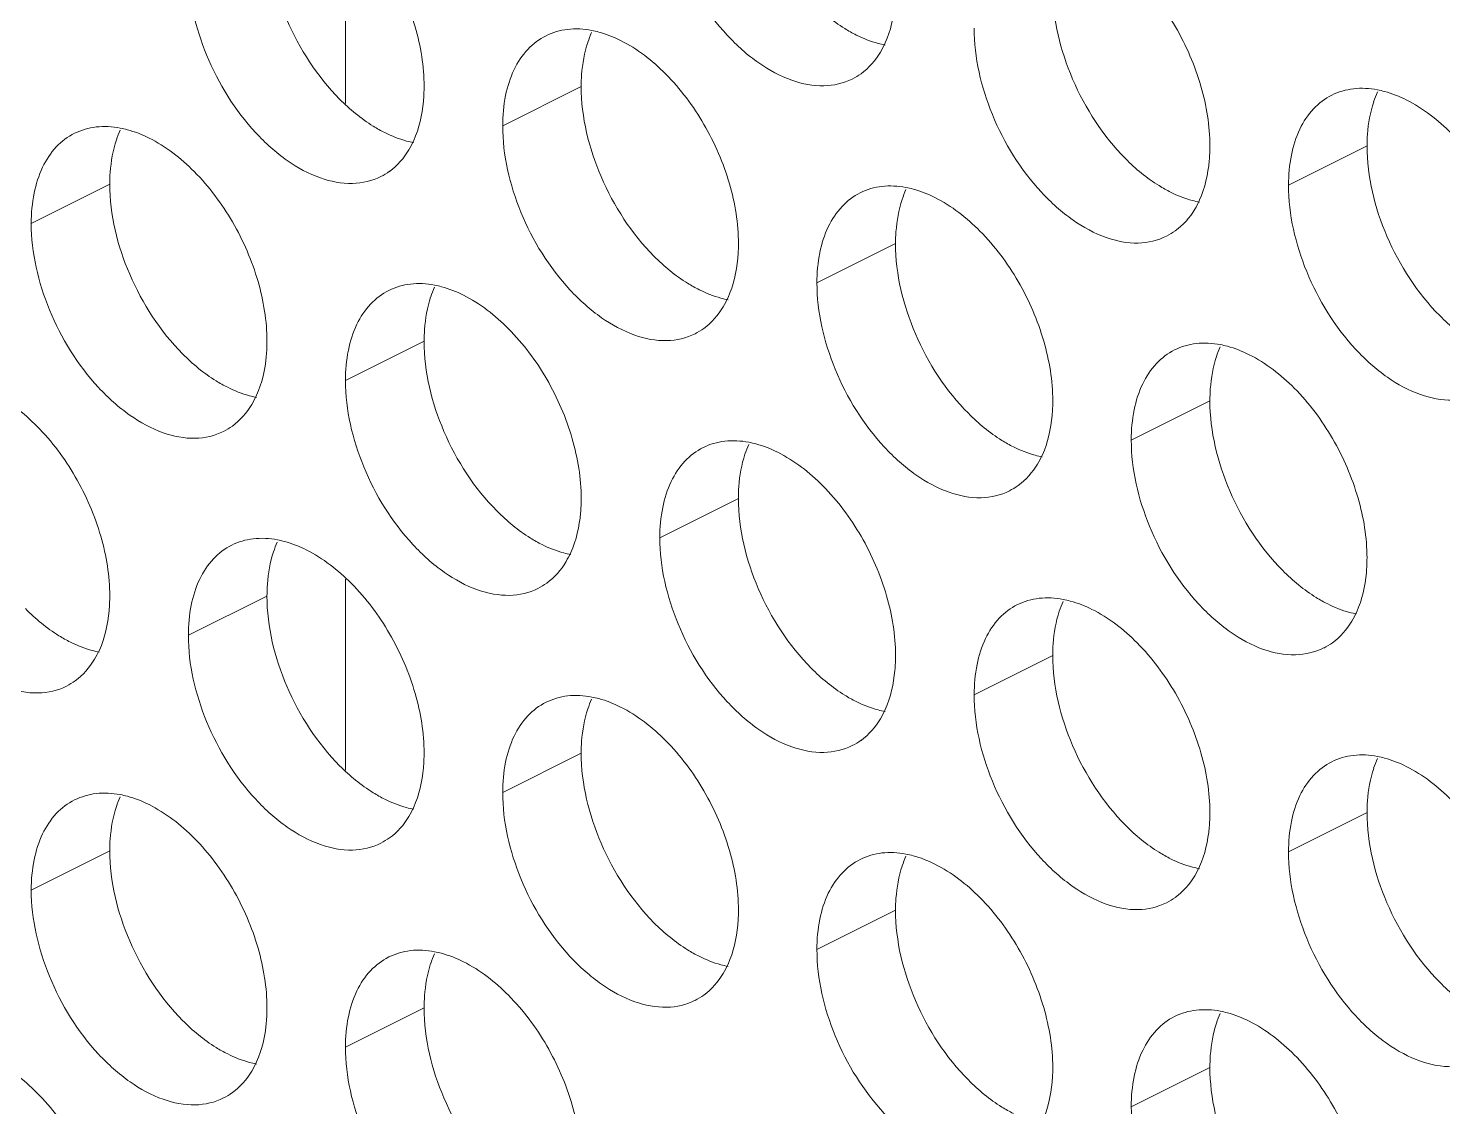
# Model space of a CAD drawing. Header units: millimetres. Extents: x 0 to 2524, y 0 to 1785.
# Drawn here: x 1816.45 to 1826.63, y 818.53 to 826.3 of the extents above; entities that cross this region are included whole.
import ezdxf

# ---------------------------------------------------------------- set-up
doc = ezdxf.new("R2010")
doc.units = ezdxf.units.MM
doc.header["$LTSCALE"] = 0.1
doc.layers.add('标注', color=251, linetype='Continuous', lineweight=9)

msp = doc.modelspace()

# ---------------------------------------------------------------- linework, layer by layer
at = {"layer": '标注'}
for p, q in [((1818.73, 825.755), (1818.73, 827.13)), ((1820.427, 825.877), (1819.862, 825.594)), ((1826.084, 825.449), (1825.519, 825.166)), ((1817.033, 825.174), (1816.468, 824.891)), ((1822.69, 824.746), (1822.124, 824.463)), ((1819.296, 824.043), (1818.73, 823.76)), ((1824.953, 823.614), (1824.387, 823.331)), ((1821.559, 822.911), (1820.993, 822.628)), ((1818.73, 820.955), (1818.73, 822.33)), ((1818.165, 822.208), (1817.599, 821.926)), ((1823.822, 821.78), (1823.256, 821.497)), ((1820.427, 821.077), (1819.862, 820.794)), ((1826.084, 820.649), (1825.519, 820.366)), ((1817.033, 820.374), (1816.468, 820.091)), ((1822.69, 819.946), (1822.124, 819.663)), ((1819.296, 819.243), (1818.73, 818.96)), ((1824.953, 818.814), (1824.387, 818.531))]:
    msp.add_line(p, q, dxfattribs=at)
for centre, radius, start, end in [((1821.172, 825.966), 0.734, 155.8796, 161.7803), ((1822.176, 826.336), 0.453, 296.5256, 305.9034), ((1826.829, 825.538), 0.734, 155.8796, 161.7803), ((1817.778, 825.263), 0.734, 155.8796, 161.7803), ((1818.782, 825.634), 0.453, 296.5256, 305.9034), ((1823.435, 824.835), 0.734, 155.8796, 161.7803), ((1824.439, 825.205), 0.453, 296.5256, 305.9034), ((1820.041, 824.132), 0.734, 155.8796, 161.7803), ((1821.044, 824.502), 0.453, 296.5256, 305.9034), ((1825.697, 823.703), 0.734, 155.8796, 161.7803), ((1817.65, 823.799), 0.453, 296.5256, 305.9034), ((1822.303, 823), 0.734, 155.8796, 161.7803), ((1823.307, 823.371), 0.453, 296.5256, 305.9034), ((1818.909, 822.297), 0.734, 155.8796, 161.7803), ((1819.913, 822.668), 0.453, 296.5256, 305.9034), ((1824.566, 821.869), 0.734, 155.8796, 161.7803), ((1825.57, 822.239), 0.453, 296.5256, 305.9034), ((1816.519, 821.965), 0.453, 296.5256, 305.9034), ((1821.172, 821.166), 0.734, 155.8796, 161.7803), ((1822.176, 821.536), 0.453, 296.5256, 305.9034), ((1826.829, 820.738), 0.734, 155.8796, 161.7803), ((1817.778, 820.463), 0.734, 155.8796, 161.7803), ((1818.782, 820.834), 0.453, 296.5256, 305.9034), ((1823.435, 820.035), 0.734, 155.8796, 161.7803), ((1824.439, 820.405), 0.453, 296.5256, 305.9034), ((1820.041, 819.332), 0.734, 155.8796, 161.7803), ((1821.044, 819.702), 0.453, 296.5256, 305.9034), ((1825.697, 818.903), 0.734, 155.8796, 161.7803), ((1817.65, 818.999), 0.453, 296.5256, 305.9034)]:
    msp.add_arc(centre, radius, start, end, dxfattribs=at)
for points, knots in [([(1822.378, 825.931), (1822.316, 825.9), (1822.166, 825.866), (1821.928, 825.914), (1821.69, 826.044), (1821.382, 826.322), (1821.096, 826.784), (1820.993, 827.217), (1820.993, 827.428)], [0, 0, 0, 0, 0.090718, 0.191742, 0.308104, 0.439279, 0.725532, 1, 1, 1, 1]), ([(1818.448, 827.34), (1818.568, 827.28), (1818.799, 827.1), (1819.065, 826.742), (1819.246, 826.323), (1819.296, 826.022), (1819.296, 825.877)], [0, 0, 0, 0, 0.229676, 0.488215, 0.753207, 1, 1, 1, 1]), ([(1818.688, 825.786), (1818.527, 825.949), (1818.276, 826.336), (1818.165, 826.787), (1818.165, 827.008)], [0, 0, 0, 0, 0.508684, 1, 1, 1, 1]), ([(1824.104, 826.912), (1824.225, 826.852), (1824.456, 826.671), (1824.722, 826.313), (1824.903, 825.895), (1824.953, 825.594), (1824.953, 825.449)], [0, 0, 0, 0, 0.229676, 0.488215, 0.753207, 1, 1, 1, 1]), ([(1818.984, 825.228), (1818.922, 825.197), (1818.772, 825.163), (1818.534, 825.211), (1818.295, 825.341), (1817.988, 825.619), (1817.702, 826.081), (1817.599, 826.514), (1817.599, 826.726)], [0, 0, 0, 0, 0.090718, 0.191742, 0.308104, 0.439279, 0.725532, 1, 1, 1, 1]), ([(1822.69, 826.58), (1822.69, 826.544), (1822.684, 826.412), (1822.655, 826.279), (1822.616, 826.191)], [0, 0, 0, 0, 0.268874, 1, 1, 1, 1]), ([(1824.345, 825.358), (1824.184, 825.521), (1823.933, 825.908), (1823.822, 826.358), (1823.822, 826.58)], [0, 0, 0, 0, 0.508684, 1, 1, 1, 1]), ([(1822.407, 826.248), (1822.379, 826.262), (1822.261, 826.329), (1822.155, 826.416), (1822.083, 826.489)], [0, 0, 0, 0, 0.235002, 1, 1, 1, 1]), ([(1824.641, 824.8), (1824.578, 824.768), (1824.428, 824.734), (1824.191, 824.782), (1823.952, 824.913), (1823.644, 825.19), (1823.358, 825.653), (1823.256, 826.085), (1823.256, 826.297)], [0, 0, 0, 0, 0.090718, 0.191742, 0.308104, 0.439279, 0.725532, 1, 1, 1, 1]), ([(1819.862, 825.594), (1819.862, 825.667), (1819.874, 825.806), (1819.933, 825.996), (1820.032, 826.148), (1820.125, 826.219), (1820.174, 826.243)], [0, 0, 0, 0, 0.289235, 0.54966, 0.782932, 1, 1, 1, 1]), ([(1820.174, 826.243), (1820.222, 826.267), (1820.332, 826.299), (1820.446, 826.292), (1820.503, 826.281)], [0, 0, 0, 0, 0.482538, 1, 1, 1, 1]), ([(1820.427, 825.877), (1820.427, 825.905), (1820.431, 826.013), (1820.45, 826.12), (1820.475, 826.195)], [0, 0, 0, 0, 0.264225, 1, 1, 1, 1]), ([(1820.503, 826.281), (1820.52, 826.278), (1820.591, 826.261), (1820.66, 826.234), (1820.71, 826.209)], [0, 0, 0, 0, 0.238696, 1, 1, 1, 1]), ([(1820.71, 826.209), (1820.831, 826.149), (1821.061, 825.968), (1821.328, 825.61), (1821.509, 825.192), (1821.559, 824.891), (1821.559, 824.746)], [0, 0, 0, 0, 0.229676, 0.488215, 0.753207, 1, 1, 1, 1]), ([(1822.615, 826.176), (1822.598, 826.179), (1822.526, 826.196), (1822.457, 826.223), (1822.407, 826.248)], [0, 0, 0, 0, 0.238696, 1, 1, 1, 1]), ([(1822.616, 826.191), (1822.605, 826.168), (1822.562, 826.084), (1822.498, 826.01), (1822.442, 825.969)], [0, 0, 0, 0, 0.265525, 1, 1, 1, 1]), ([(1819.296, 825.877), (1819.296, 825.841), (1819.29, 825.709), (1819.261, 825.576), (1819.221, 825.488)], [0, 0, 0, 0, 0.268874, 1, 1, 1, 1]), ([(1820.951, 824.655), (1820.79, 824.818), (1820.539, 825.205), (1820.427, 825.655), (1820.427, 825.877)], [0, 0, 0, 0, 0.508684, 1, 1, 1, 1]), ([(1825.519, 825.166), (1825.519, 825.239), (1825.531, 825.378), (1825.59, 825.568), (1825.689, 825.72), (1825.782, 825.79), (1825.83, 825.815)], [0, 0, 0, 0, 0.289235, 0.54966, 0.782932, 1, 1, 1, 1]), ([(1825.83, 825.815), (1825.879, 825.839), (1825.989, 825.871), (1826.103, 825.864), (1826.159, 825.853)], [0, 0, 0, 0, 0.482538, 1, 1, 1, 1]), ([(1826.159, 825.853), (1826.177, 825.85), (1826.248, 825.833), (1826.317, 825.806), (1826.367, 825.781)], [0, 0, 0, 0, 0.238696, 1, 1, 1, 1]), ([(1819.013, 825.545), (1818.985, 825.559), (1818.867, 825.626), (1818.761, 825.713), (1818.688, 825.786)], [0, 0, 0, 0, 0.235002, 1, 1, 1, 1]), ([(1826.084, 825.449), (1826.084, 825.477), (1826.088, 825.584), (1826.107, 825.692), (1826.132, 825.767)], [0, 0, 0, 0, 0.264225, 1, 1, 1, 1]), ([(1826.367, 825.781), (1826.488, 825.72), (1826.718, 825.54), (1826.984, 825.182), (1827.166, 824.763), (1827.216, 824.462), (1827.216, 824.317)], [0, 0, 0, 0, 0.229676, 0.488215, 0.753207, 1, 1, 1, 1]), ([(1816.78, 825.54), (1816.828, 825.564), (1816.938, 825.596), (1817.052, 825.589), (1817.108, 825.578)], [0, 0, 0, 0, 0.482538, 1, 1, 1, 1]), ([(1821.247, 824.097), (1821.184, 824.065), (1821.034, 824.031), (1820.797, 824.079), (1820.558, 824.21), (1820.25, 824.487), (1819.964, 824.95), (1819.862, 825.383), (1819.862, 825.594)], [0, 0, 0, 0, 0.090718, 0.191742, 0.308104, 0.439279, 0.725532, 1, 1, 1, 1]), ([(1816.468, 824.891), (1816.468, 824.964), (1816.48, 825.103), (1816.539, 825.293), (1816.638, 825.445), (1816.731, 825.516), (1816.78, 825.54)], [0, 0, 0, 0, 0.289235, 0.54966, 0.782932, 1, 1, 1, 1]), ([(1817.033, 825.174), (1817.033, 825.202), (1817.037, 825.31), (1817.056, 825.417), (1817.081, 825.492)], [0, 0, 0, 0, 0.264225, 1, 1, 1, 1]), ([(1817.108, 825.578), (1817.126, 825.575), (1817.197, 825.558), (1817.266, 825.531), (1817.316, 825.506)], [0, 0, 0, 0, 0.238696, 1, 1, 1, 1]), ([(1817.316, 825.506), (1817.437, 825.446), (1817.667, 825.266), (1817.934, 824.907), (1818.115, 824.489), (1818.165, 824.188), (1818.165, 824.043)], [0, 0, 0, 0, 0.229676, 0.488215, 0.753207, 1, 1, 1, 1]), ([(1819.221, 825.473), (1819.204, 825.476), (1819.132, 825.493), (1819.063, 825.52), (1819.013, 825.545)], [0, 0, 0, 0, 0.238696, 1, 1, 1, 1]), ([(1819.221, 825.488), (1819.211, 825.465), (1819.168, 825.381), (1819.104, 825.307), (1819.048, 825.266)], [0, 0, 0, 0, 0.265525, 1, 1, 1, 1]), ([(1824.953, 825.449), (1824.953, 825.413), (1824.947, 825.281), (1824.918, 825.148), (1824.878, 825.06)], [0, 0, 0, 0, 0.268874, 1, 1, 1, 1]), ([(1826.608, 824.227), (1826.447, 824.389), (1826.196, 824.776), (1826.084, 825.227), (1826.084, 825.449)], [0, 0, 0, 0, 0.508684, 1, 1, 1, 1]), ([(1824.67, 825.116), (1824.642, 825.131), (1824.524, 825.197), (1824.418, 825.284), (1824.345, 825.358)], [0, 0, 0, 0, 0.235002, 1, 1, 1, 1]), ([(1817.557, 823.952), (1817.396, 824.115), (1817.145, 824.502), (1817.033, 824.953), (1817.033, 825.174)], [0, 0, 0, 0, 0.508684, 1, 1, 1, 1]), ([(1822.124, 824.463), (1822.124, 824.536), (1822.136, 824.675), (1822.195, 824.865), (1822.295, 825.017), (1822.387, 825.087), (1822.436, 825.112)], [0, 0, 0, 0, 0.289235, 0.54966, 0.782932, 1, 1, 1, 1]), ([(1822.436, 825.112), (1822.485, 825.136), (1822.595, 825.168), (1822.708, 825.161), (1822.765, 825.15)], [0, 0, 0, 0, 0.482538, 1, 1, 1, 1]), ([(1822.765, 825.15), (1822.783, 825.147), (1822.854, 825.13), (1822.923, 825.103), (1822.973, 825.078)], [0, 0, 0, 0, 0.238696, 1, 1, 1, 1]), ([(1822.973, 825.078), (1823.094, 825.017), (1823.324, 824.837), (1823.59, 824.479), (1823.771, 824.06), (1823.822, 823.759), (1823.822, 823.614)], [0, 0, 0, 0, 0.229676, 0.488215, 0.753207, 1, 1, 1, 1]), ([(1824.878, 825.044), (1824.861, 825.048), (1824.789, 825.064), (1824.72, 825.091), (1824.67, 825.116)], [0, 0, 0, 0, 0.238696, 1, 1, 1, 1]), ([(1826.904, 823.668), (1826.841, 823.637), (1826.691, 823.603), (1826.453, 823.651), (1826.215, 823.781), (1825.907, 824.059), (1825.621, 824.522), (1825.519, 824.954), (1825.519, 825.166)], [0, 0, 0, 0, 0.090718, 0.191742, 0.308104, 0.439279, 0.725532, 1, 1, 1, 1]), ([(1822.69, 824.746), (1822.69, 824.774), (1822.694, 824.881), (1822.713, 824.989), (1822.737, 825.064)], [0, 0, 0, 0, 0.264225, 1, 1, 1, 1]), ([(1824.878, 825.06), (1824.868, 825.037), (1824.825, 824.953), (1824.761, 824.879), (1824.704, 824.838)], [0, 0, 0, 0, 0.265525, 1, 1, 1, 1]), ([(1817.853, 823.394), (1817.79, 823.362), (1817.64, 823.328), (1817.402, 823.376), (1817.164, 823.507), (1816.856, 823.784), (1816.57, 824.247), (1816.468, 824.68), (1816.468, 824.891)], [0, 0, 0, 0, 0.090718, 0.191742, 0.308104, 0.439279, 0.725532, 1, 1, 1, 1]), ([(1821.559, 824.746), (1821.559, 824.71), (1821.553, 824.578), (1821.524, 824.445), (1821.484, 824.357)], [0, 0, 0, 0, 0.268874, 1, 1, 1, 1]), ([(1823.214, 823.524), (1823.052, 823.686), (1822.801, 824.074), (1822.69, 824.524), (1822.69, 824.746)], [0, 0, 0, 0, 0.508684, 1, 1, 1, 1]), ([(1821.276, 824.414), (1821.248, 824.428), (1821.13, 824.494), (1821.024, 824.582), (1820.951, 824.655)], [0, 0, 0, 0, 0.235002, 1, 1, 1, 1]), ([(1818.73, 823.76), (1818.73, 823.833), (1818.742, 823.972), (1818.801, 824.162), (1818.901, 824.314), (1818.993, 824.384), (1819.042, 824.409)], [0, 0, 0, 0, 0.289235, 0.54966, 0.782932, 1, 1, 1, 1]), ([(1819.042, 824.409), (1819.091, 824.433), (1819.201, 824.465), (1819.314, 824.458), (1819.371, 824.447)], [0, 0, 0, 0, 0.482538, 1, 1, 1, 1]), ([(1819.371, 824.447), (1819.388, 824.444), (1819.46, 824.427), (1819.529, 824.4), (1819.579, 824.375)], [0, 0, 0, 0, 0.238696, 1, 1, 1, 1]), ([(1819.579, 824.375), (1819.7, 824.314), (1819.93, 824.134), (1820.196, 823.776), (1820.377, 823.357), (1820.427, 823.056), (1820.427, 822.911)], [0, 0, 0, 0, 0.229676, 0.488215, 0.753207, 1, 1, 1, 1]), ([(1821.484, 824.341), (1821.466, 824.345), (1821.395, 824.361), (1821.326, 824.389), (1821.276, 824.414)], [0, 0, 0, 0, 0.238696, 1, 1, 1, 1]), ([(1823.51, 822.965), (1823.447, 822.934), (1823.297, 822.9), (1823.059, 822.948), (1822.821, 823.078), (1822.513, 823.356), (1822.227, 823.819), (1822.124, 824.251), (1822.124, 824.463)], [0, 0, 0, 0, 0.090718, 0.191742, 0.308104, 0.439279, 0.725532, 1, 1, 1, 1]), ([(1819.296, 824.043), (1819.296, 824.071), (1819.3, 824.179), (1819.319, 824.286), (1819.343, 824.361)], [0, 0, 0, 0, 0.264225, 1, 1, 1, 1]), ([(1821.484, 824.357), (1821.474, 824.334), (1821.431, 824.25), (1821.366, 824.176), (1821.31, 824.135)], [0, 0, 0, 0, 0.265525, 1, 1, 1, 1]), ([(1826.933, 823.985), (1826.904, 823.999), (1826.786, 824.066), (1826.681, 824.153), (1826.608, 824.227)], [0, 0, 0, 0, 0.235002, 1, 1, 1, 1]), ([(1818.165, 824.043), (1818.165, 824.007), (1818.159, 823.875), (1818.13, 823.742), (1818.09, 823.654)], [0, 0, 0, 0, 0.268874, 1, 1, 1, 1]), ([(1819.82, 822.821), (1819.658, 822.983), (1819.407, 823.371), (1819.296, 823.821), (1819.296, 824.043)], [0, 0, 0, 0, 0.508684, 1, 1, 1, 1]), ([(1824.387, 823.331), (1824.387, 823.404), (1824.399, 823.543), (1824.458, 823.733), (1824.558, 823.886), (1824.65, 823.956), (1824.699, 823.98)], [0, 0, 0, 0, 0.289235, 0.54966, 0.782932, 1, 1, 1, 1]), ([(1824.699, 823.98), (1824.747, 824.005), (1824.858, 824.036), (1824.971, 824.029), (1825.028, 824.019)], [0, 0, 0, 0, 0.482538, 1, 1, 1, 1]), ([(1825.028, 824.019), (1825.045, 824.015), (1825.117, 823.999), (1825.186, 823.971), (1825.236, 823.946)], [0, 0, 0, 0, 0.238696, 1, 1, 1, 1]), ([(1817.882, 823.711), (1817.853, 823.725), (1817.735, 823.791), (1817.63, 823.879), (1817.557, 823.952)], [0, 0, 0, 0, 0.235002, 1, 1, 1, 1]), ([(1824.953, 823.614), (1824.953, 823.643), (1824.957, 823.75), (1824.975, 823.858), (1825, 823.933)], [0, 0, 0, 0, 0.264225, 1, 1, 1, 1]), ([(1825.236, 823.946), (1825.356, 823.886), (1825.587, 823.706), (1825.853, 823.348), (1826.034, 822.929), (1826.084, 822.628), (1826.084, 822.483)], [0, 0, 0, 0, 0.229676, 0.488215, 0.753207, 1, 1, 1, 1]), ([(1820.116, 822.262), (1820.053, 822.231), (1819.903, 822.197), (1819.665, 822.245), (1819.427, 822.376), (1819.119, 822.653), (1818.833, 823.116), (1818.73, 823.548), (1818.73, 823.76)], [0, 0, 0, 0, 0.090718, 0.191742, 0.308104, 0.439279, 0.725532, 1, 1, 1, 1]), ([(1816.185, 823.672), (1816.305, 823.612), (1816.536, 823.431), (1816.802, 823.073), (1816.983, 822.654), (1817.033, 822.353), (1817.033, 822.208)], [0, 0, 0, 0, 0.229676, 0.488215, 0.753207, 1, 1, 1, 1]), ([(1818.09, 823.638), (1818.072, 823.642), (1818.001, 823.658), (1817.932, 823.686), (1817.882, 823.711)], [0, 0, 0, 0, 0.238696, 1, 1, 1, 1]), ([(1818.09, 823.654), (1818.08, 823.631), (1818.036, 823.547), (1817.972, 823.473), (1817.916, 823.432)], [0, 0, 0, 0, 0.265525, 1, 1, 1, 1]), ([(1823.822, 823.614), (1823.822, 823.579), (1823.816, 823.446), (1823.787, 823.314), (1823.747, 823.225)], [0, 0, 0, 0, 0.268874, 1, 1, 1, 1]), ([(1825.477, 822.392), (1825.315, 822.555), (1825.064, 822.942), (1824.953, 823.393), (1824.953, 823.614)], [0, 0, 0, 0, 0.508684, 1, 1, 1, 1]), ([(1823.539, 823.282), (1823.51, 823.296), (1823.392, 823.363), (1823.287, 823.45), (1823.214, 823.524)], [0, 0, 0, 0, 0.235002, 1, 1, 1, 1]), ([(1820.993, 822.628), (1820.993, 822.701), (1821.005, 822.84), (1821.064, 823.03), (1821.164, 823.183), (1821.256, 823.253), (1821.305, 823.277)], [0, 0, 0, 0, 0.289235, 0.54966, 0.782932, 1, 1, 1, 1]), ([(1821.305, 823.277), (1821.353, 823.302), (1821.463, 823.333), (1821.577, 823.326), (1821.634, 823.316)], [0, 0, 0, 0, 0.482538, 1, 1, 1, 1]), ([(1821.634, 823.316), (1821.651, 823.312), (1821.723, 823.296), (1821.792, 823.268), (1821.842, 823.243)], [0, 0, 0, 0, 0.238696, 1, 1, 1, 1]), ([(1821.842, 823.243), (1821.962, 823.183), (1822.193, 823.003), (1822.459, 822.645), (1822.64, 822.226), (1822.69, 821.925), (1822.69, 821.78)], [0, 0, 0, 0, 0.229676, 0.488215, 0.753207, 1, 1, 1, 1]), ([(1823.746, 823.21), (1823.729, 823.213), (1823.658, 823.23), (1823.589, 823.257), (1823.539, 823.282)], [0, 0, 0, 0, 0.238696, 1, 1, 1, 1]), ([(1825.772, 821.834), (1825.71, 821.803), (1825.56, 821.769), (1825.322, 821.816), (1825.084, 821.947), (1824.776, 822.225), (1824.49, 822.687), (1824.387, 823.12), (1824.387, 823.331)], [0, 0, 0, 0, 0.090718, 0.191742, 0.308104, 0.439279, 0.725532, 1, 1, 1, 1]), ([(1821.559, 822.911), (1821.559, 822.94), (1821.562, 823.047), (1821.581, 823.155), (1821.606, 823.23)], [0, 0, 0, 0, 0.264225, 1, 1, 1, 1]), ([(1823.747, 823.225), (1823.737, 823.202), (1823.693, 823.119), (1823.629, 823.044), (1823.573, 823.004)], [0, 0, 0, 0, 0.265525, 1, 1, 1, 1]), ([(1816.721, 821.559), (1816.659, 821.528), (1816.509, 821.494), (1816.271, 821.542), (1816.033, 821.673), (1815.725, 821.95), (1815.439, 822.413), (1815.336, 822.845), (1815.336, 823.057)], [0, 0, 0, 0, 0.090718, 0.191742, 0.308104, 0.439279, 0.725532, 1, 1, 1, 1]), ([(1820.427, 822.911), (1820.427, 822.876), (1820.422, 822.743), (1820.392, 822.611), (1820.353, 822.522)], [0, 0, 0, 0, 0.268874, 1, 1, 1, 1]), ([(1822.083, 821.689), (1821.921, 821.852), (1821.67, 822.239), (1821.559, 822.69), (1821.559, 822.911)], [0, 0, 0, 0, 0.508684, 1, 1, 1, 1]), ([(1820.145, 822.579), (1820.116, 822.593), (1819.998, 822.66), (1819.893, 822.747), (1819.82, 822.821)], [0, 0, 0, 0, 0.235002, 1, 1, 1, 1]), ([(1817.599, 821.926), (1817.599, 821.998), (1817.611, 822.137), (1817.67, 822.327), (1817.769, 822.48), (1817.862, 822.55), (1817.911, 822.575)], [0, 0, 0, 0, 0.289235, 0.54966, 0.782932, 1, 1, 1, 1]), ([(1817.911, 822.575), (1817.959, 822.599), (1818.069, 822.63), (1818.183, 822.624), (1818.24, 822.613)], [0, 0, 0, 0, 0.482538, 1, 1, 1, 1]), ([(1818.24, 822.613), (1818.257, 822.609), (1818.329, 822.593), (1818.398, 822.565), (1818.448, 822.54)], [0, 0, 0, 0, 0.238696, 1, 1, 1, 1]), ([(1818.448, 822.54), (1818.568, 822.48), (1818.799, 822.3), (1819.065, 821.942), (1819.246, 821.523), (1819.296, 821.222), (1819.296, 821.077)], [0, 0, 0, 0, 0.229676, 0.488215, 0.753207, 1, 1, 1, 1]), ([(1820.352, 822.507), (1820.335, 822.51), (1820.263, 822.527), (1820.195, 822.554), (1820.145, 822.579)], [0, 0, 0, 0, 0.238696, 1, 1, 1, 1]), ([(1822.378, 821.131), (1822.316, 821.1), (1822.166, 821.066), (1821.928, 821.114), (1821.69, 821.244), (1821.382, 821.522), (1821.096, 821.984), (1820.993, 822.417), (1820.993, 822.628)], [0, 0, 0, 0, 0.090718, 0.191742, 0.308104, 0.439279, 0.725532, 1, 1, 1, 1]), ([(1818.165, 822.208), (1818.165, 822.237), (1818.168, 822.344), (1818.187, 822.452), (1818.212, 822.527)], [0, 0, 0, 0, 0.264225, 1, 1, 1, 1]), ([(1820.353, 822.522), (1820.342, 822.5), (1820.299, 822.416), (1820.235, 822.341), (1820.179, 822.301)], [0, 0, 0, 0, 0.265525, 1, 1, 1, 1]), ([(1826.084, 822.483), (1826.084, 822.447), (1826.079, 822.315), (1826.049, 822.182), (1826.01, 822.094)], [0, 0, 0, 0, 0.268874, 1, 1, 1, 1]), ([(1825.801, 822.151), (1825.773, 822.165), (1825.655, 822.231), (1825.55, 822.319), (1825.477, 822.392)], [0, 0, 0, 0, 0.235002, 1, 1, 1, 1]), ([(1817.033, 822.208), (1817.033, 822.173), (1817.028, 822.04), (1816.998, 821.908), (1816.959, 821.819)], [0, 0, 0, 0, 0.268874, 1, 1, 1, 1]), ([(1818.688, 820.986), (1818.527, 821.149), (1818.276, 821.536), (1818.165, 821.987), (1818.165, 822.208)], [0, 0, 0, 0, 0.508684, 1, 1, 1, 1]), ([(1823.256, 821.497), (1823.256, 821.57), (1823.268, 821.709), (1823.327, 821.899), (1823.426, 822.051), (1823.519, 822.122), (1823.568, 822.146)], [0, 0, 0, 0, 0.289235, 0.54966, 0.782932, 1, 1, 1, 1]), ([(1823.568, 822.146), (1823.616, 822.17), (1823.726, 822.202), (1823.84, 822.195), (1823.897, 822.184)], [0, 0, 0, 0, 0.482538, 1, 1, 1, 1]), ([(1823.897, 822.184), (1823.914, 822.181), (1823.985, 822.164), (1824.054, 822.137), (1824.104, 822.112)], [0, 0, 0, 0, 0.238696, 1, 1, 1, 1]), ([(1826.009, 822.079), (1825.992, 822.082), (1825.92, 822.098), (1825.851, 822.126), (1825.801, 822.151)], [0, 0, 0, 0, 0.238696, 1, 1, 1, 1]), ([(1816.75, 821.876), (1816.722, 821.89), (1816.604, 821.957), (1816.499, 822.044), (1816.426, 822.118)], [0, 0, 0, 0, 0.235002, 1, 1, 1, 1]), ([(1823.822, 821.78), (1823.822, 821.808), (1823.825, 821.916), (1823.844, 822.023), (1823.869, 822.098)], [0, 0, 0, 0, 0.264225, 1, 1, 1, 1]), ([(1824.104, 822.112), (1824.225, 822.052), (1824.456, 821.871), (1824.722, 821.513), (1824.903, 821.095), (1824.953, 820.794), (1824.953, 820.649)], [0, 0, 0, 0, 0.229676, 0.488215, 0.753207, 1, 1, 1, 1]), ([(1826.01, 822.094), (1825.999, 822.071), (1825.956, 821.987), (1825.892, 821.913), (1825.836, 821.872)], [0, 0, 0, 0, 0.265525, 1, 1, 1, 1]), ([(1818.984, 820.428), (1818.922, 820.397), (1818.772, 820.363), (1818.534, 820.411), (1818.295, 820.541), (1817.988, 820.819), (1817.702, 821.281), (1817.599, 821.714), (1817.599, 821.926)], [0, 0, 0, 0, 0.090718, 0.191742, 0.308104, 0.439279, 0.725532, 1, 1, 1, 1]), ([(1816.958, 821.804), (1816.941, 821.807), (1816.869, 821.824), (1816.8, 821.851), (1816.75, 821.876)], [0, 0, 0, 0, 0.238696, 1, 1, 1, 1]), ([(1816.959, 821.819), (1816.948, 821.797), (1816.905, 821.713), (1816.841, 821.638), (1816.785, 821.598)], [0, 0, 0, 0, 0.265525, 1, 1, 1, 1]), ([(1822.69, 821.78), (1822.69, 821.744), (1822.684, 821.612), (1822.655, 821.479), (1822.616, 821.391)], [0, 0, 0, 0, 0.268874, 1, 1, 1, 1]), ([(1824.345, 820.558), (1824.184, 820.721), (1823.933, 821.108), (1823.822, 821.558), (1823.822, 821.78)], [0, 0, 0, 0, 0.508684, 1, 1, 1, 1]), ([(1822.407, 821.448), (1822.379, 821.462), (1822.261, 821.529), (1822.155, 821.616), (1822.083, 821.689)], [0, 0, 0, 0, 0.235002, 1, 1, 1, 1]), ([(1819.862, 820.794), (1819.862, 820.867), (1819.874, 821.006), (1819.933, 821.196), (1820.032, 821.348), (1820.125, 821.419), (1820.174, 821.443)], [0, 0, 0, 0, 0.289235, 0.54966, 0.782932, 1, 1, 1, 1]), ([(1820.174, 821.443), (1820.222, 821.467), (1820.332, 821.499), (1820.446, 821.492), (1820.503, 821.481)], [0, 0, 0, 0, 0.482538, 1, 1, 1, 1]), ([(1820.503, 821.481), (1820.52, 821.478), (1820.591, 821.461), (1820.66, 821.434), (1820.71, 821.409)], [0, 0, 0, 0, 0.238696, 1, 1, 1, 1]), ([(1822.615, 821.376), (1822.598, 821.379), (1822.526, 821.396), (1822.457, 821.423), (1822.407, 821.448)], [0, 0, 0, 0, 0.238696, 1, 1, 1, 1]), ([(1824.641, 820), (1824.578, 819.968), (1824.428, 819.934), (1824.191, 819.982), (1823.952, 820.113), (1823.644, 820.39), (1823.358, 820.853), (1823.256, 821.285), (1823.256, 821.497)], [0, 0, 0, 0, 0.090718, 0.191742, 0.308104, 0.439279, 0.725532, 1, 1, 1, 1]), ([(1820.427, 821.077), (1820.427, 821.105), (1820.431, 821.213), (1820.45, 821.32), (1820.475, 821.395)], [0, 0, 0, 0, 0.264225, 1, 1, 1, 1]), ([(1820.71, 821.409), (1820.831, 821.349), (1821.061, 821.168), (1821.328, 820.81), (1821.509, 820.392), (1821.559, 820.091), (1821.559, 819.946)], [0, 0, 0, 0, 0.229676, 0.488215, 0.753207, 1, 1, 1, 1]), ([(1822.616, 821.391), (1822.605, 821.368), (1822.562, 821.284), (1822.498, 821.21), (1822.442, 821.169)], [0, 0, 0, 0, 0.265525, 1, 1, 1, 1]), ([(1819.296, 821.077), (1819.296, 821.041), (1819.29, 820.909), (1819.261, 820.776), (1819.221, 820.688)], [0, 0, 0, 0, 0.268874, 1, 1, 1, 1]), ([(1820.951, 819.855), (1820.79, 820.018), (1820.539, 820.405), (1820.427, 820.855), (1820.427, 821.077)], [0, 0, 0, 0, 0.508684, 1, 1, 1, 1]), ([(1825.519, 820.366), (1825.519, 820.439), (1825.531, 820.578), (1825.59, 820.768), (1825.689, 820.92), (1825.782, 820.99), (1825.83, 821.015)], [0, 0, 0, 0, 0.289235, 0.54966, 0.782932, 1, 1, 1, 1]), ([(1825.83, 821.015), (1825.879, 821.039), (1825.989, 821.071), (1826.103, 821.064), (1826.159, 821.053)], [0, 0, 0, 0, 0.482538, 1, 1, 1, 1]), ([(1826.159, 821.053), (1826.177, 821.05), (1826.248, 821.033), (1826.317, 821.006), (1826.367, 820.981)], [0, 0, 0, 0, 0.238696, 1, 1, 1, 1]), ([(1819.013, 820.745), (1818.985, 820.759), (1818.867, 820.826), (1818.761, 820.913), (1818.688, 820.986)], [0, 0, 0, 0, 0.235002, 1, 1, 1, 1]), ([(1826.084, 820.649), (1826.084, 820.677), (1826.088, 820.784), (1826.107, 820.892), (1826.132, 820.967)], [0, 0, 0, 0, 0.264225, 1, 1, 1, 1]), ([(1826.367, 820.981), (1826.488, 820.92), (1826.718, 820.74), (1826.984, 820.382), (1827.166, 819.963), (1827.216, 819.662), (1827.216, 819.517)], [0, 0, 0, 0, 0.229676, 0.488215, 0.753207, 1, 1, 1, 1]), ([(1816.468, 820.091), (1816.468, 820.164), (1816.48, 820.303), (1816.539, 820.493), (1816.638, 820.645), (1816.731, 820.716), (1816.78, 820.74)], [0, 0, 0, 0, 0.289235, 0.54966, 0.782932, 1, 1, 1, 1]), ([(1816.78, 820.74), (1816.828, 820.764), (1816.938, 820.796), (1817.052, 820.789), (1817.108, 820.778)], [0, 0, 0, 0, 0.482538, 1, 1, 1, 1]), ([(1817.108, 820.778), (1817.126, 820.775), (1817.197, 820.758), (1817.266, 820.731), (1817.316, 820.706)], [0, 0, 0, 0, 0.238696, 1, 1, 1, 1]), ([(1817.316, 820.706), (1817.437, 820.646), (1817.667, 820.466), (1817.934, 820.107), (1818.115, 819.689), (1818.165, 819.388), (1818.165, 819.243)], [0, 0, 0, 0, 0.229676, 0.488215, 0.753207, 1, 1, 1, 1]), ([(1819.221, 820.673), (1819.204, 820.676), (1819.132, 820.693), (1819.063, 820.72), (1819.013, 820.745)], [0, 0, 0, 0, 0.238696, 1, 1, 1, 1]), ([(1821.247, 819.297), (1821.184, 819.265), (1821.034, 819.231), (1820.797, 819.279), (1820.558, 819.41), (1820.25, 819.687), (1819.964, 820.15), (1819.862, 820.583), (1819.862, 820.794)], [0, 0, 0, 0, 0.090718, 0.191742, 0.308104, 0.439279, 0.725532, 1, 1, 1, 1]), ([(1817.033, 820.374), (1817.033, 820.402), (1817.037, 820.51), (1817.056, 820.617), (1817.081, 820.692)], [0, 0, 0, 0, 0.264225, 1, 1, 1, 1]), ([(1819.221, 820.688), (1819.211, 820.665), (1819.168, 820.581), (1819.104, 820.507), (1819.048, 820.466)], [0, 0, 0, 0, 0.265525, 1, 1, 1, 1]), ([(1824.953, 820.649), (1824.953, 820.613), (1824.947, 820.481), (1824.918, 820.348), (1824.878, 820.26)], [0, 0, 0, 0, 0.268874, 1, 1, 1, 1]), ([(1826.608, 819.427), (1826.447, 819.589), (1826.196, 819.976), (1826.084, 820.427), (1826.084, 820.649)], [0, 0, 0, 0, 0.508684, 1, 1, 1, 1]), ([(1824.67, 820.316), (1824.642, 820.331), (1824.524, 820.397), (1824.418, 820.484), (1824.345, 820.558)], [0, 0, 0, 0, 0.235002, 1, 1, 1, 1]), ([(1817.557, 819.152), (1817.396, 819.315), (1817.145, 819.702), (1817.033, 820.153), (1817.033, 820.374)], [0, 0, 0, 0, 0.508684, 1, 1, 1, 1]), ([(1822.124, 819.663), (1822.124, 819.736), (1822.136, 819.875), (1822.195, 820.065), (1822.295, 820.217), (1822.387, 820.287), (1822.436, 820.312)], [0, 0, 0, 0, 0.289235, 0.54966, 0.782932, 1, 1, 1, 1]), ([(1822.436, 820.312), (1822.485, 820.336), (1822.595, 820.368), (1822.708, 820.361), (1822.765, 820.35)], [0, 0, 0, 0, 0.482538, 1, 1, 1, 1]), ([(1822.765, 820.35), (1822.783, 820.347), (1822.854, 820.33), (1822.923, 820.303), (1822.973, 820.278)], [0, 0, 0, 0, 0.238696, 1, 1, 1, 1]), ([(1824.878, 820.244), (1824.861, 820.248), (1824.789, 820.264), (1824.72, 820.291), (1824.67, 820.316)], [0, 0, 0, 0, 0.238696, 1, 1, 1, 1]), ([(1826.904, 818.868), (1826.841, 818.837), (1826.691, 818.803), (1826.453, 818.851), (1826.215, 818.981), (1825.907, 819.259), (1825.621, 819.722), (1825.519, 820.154), (1825.519, 820.366)], [0, 0, 0, 0, 0.090718, 0.191742, 0.308104, 0.439279, 0.725532, 1, 1, 1, 1]), ([(1822.69, 819.946), (1822.69, 819.974), (1822.694, 820.081), (1822.713, 820.189), (1822.737, 820.264)], [0, 0, 0, 0, 0.264225, 1, 1, 1, 1]), ([(1822.973, 820.278), (1823.094, 820.217), (1823.324, 820.037), (1823.59, 819.679), (1823.771, 819.26), (1823.822, 818.959), (1823.822, 818.814)], [0, 0, 0, 0, 0.229676, 0.488215, 0.753207, 1, 1, 1, 1]), ([(1824.878, 820.26), (1824.868, 820.237), (1824.825, 820.153), (1824.761, 820.079), (1824.704, 820.038)], [0, 0, 0, 0, 0.265525, 1, 1, 1, 1]), ([(1817.853, 818.594), (1817.79, 818.562), (1817.64, 818.528), (1817.402, 818.576), (1817.164, 818.707), (1816.856, 818.984), (1816.57, 819.447), (1816.468, 819.88), (1816.468, 820.091)], [0, 0, 0, 0, 0.090718, 0.191742, 0.308104, 0.439279, 0.725532, 1, 1, 1, 1]), ([(1821.559, 819.946), (1821.559, 819.91), (1821.553, 819.778), (1821.524, 819.645), (1821.484, 819.557)], [0, 0, 0, 0, 0.268874, 1, 1, 1, 1]), ([(1823.214, 818.724), (1823.052, 818.886), (1822.801, 819.274), (1822.69, 819.724), (1822.69, 819.946)], [0, 0, 0, 0, 0.508684, 1, 1, 1, 1]), ([(1821.276, 819.614), (1821.248, 819.628), (1821.13, 819.694), (1821.024, 819.782), (1820.951, 819.855)], [0, 0, 0, 0, 0.235002, 1, 1, 1, 1]), ([(1818.73, 818.96), (1818.73, 819.033), (1818.742, 819.172), (1818.801, 819.362), (1818.901, 819.514), (1818.993, 819.584), (1819.042, 819.609)], [0, 0, 0, 0, 0.289235, 0.54966, 0.782932, 1, 1, 1, 1]), ([(1819.042, 819.609), (1819.091, 819.633), (1819.201, 819.665), (1819.314, 819.658), (1819.371, 819.647)], [0, 0, 0, 0, 0.482538, 1, 1, 1, 1]), ([(1819.371, 819.647), (1819.388, 819.644), (1819.46, 819.627), (1819.529, 819.6), (1819.579, 819.575)], [0, 0, 0, 0, 0.238696, 1, 1, 1, 1]), ([(1821.484, 819.541), (1821.466, 819.545), (1821.395, 819.561), (1821.326, 819.589), (1821.276, 819.614)], [0, 0, 0, 0, 0.238696, 1, 1, 1, 1]), ([(1823.51, 818.165), (1823.447, 818.134), (1823.297, 818.1), (1823.059, 818.148), (1822.821, 818.278), (1822.513, 818.556), (1822.227, 819.019), (1822.124, 819.451), (1822.124, 819.663)], [0, 0, 0, 0, 0.090718, 0.191742, 0.308104, 0.439279, 0.725532, 1, 1, 1, 1]), ([(1819.296, 819.243), (1819.296, 819.271), (1819.3, 819.379), (1819.319, 819.486), (1819.343, 819.561)], [0, 0, 0, 0, 0.264225, 1, 1, 1, 1]), ([(1819.579, 819.575), (1819.7, 819.514), (1819.93, 819.334), (1820.196, 818.976), (1820.377, 818.557), (1820.427, 818.256), (1820.427, 818.111)], [0, 0, 0, 0, 0.229676, 0.488215, 0.753207, 1, 1, 1, 1]), ([(1821.484, 819.557), (1821.474, 819.534), (1821.431, 819.45), (1821.366, 819.376), (1821.31, 819.335)], [0, 0, 0, 0, 0.265525, 1, 1, 1, 1]), ([(1826.933, 819.185), (1826.904, 819.199), (1826.786, 819.266), (1826.681, 819.353), (1826.608, 819.427)], [0, 0, 0, 0, 0.235002, 1, 1, 1, 1]), ([(1818.165, 819.243), (1818.165, 819.207), (1818.159, 819.075), (1818.13, 818.942), (1818.09, 818.854)], [0, 0, 0, 0, 0.268874, 1, 1, 1, 1]), ([(1819.82, 818.021), (1819.658, 818.183), (1819.407, 818.571), (1819.296, 819.021), (1819.296, 819.243)], [0, 0, 0, 0, 0.508684, 1, 1, 1, 1]), ([(1824.387, 818.531), (1824.387, 818.604), (1824.399, 818.743), (1824.458, 818.933), (1824.558, 819.086), (1824.65, 819.156), (1824.699, 819.18)], [0, 0, 0, 0, 0.289235, 0.54966, 0.782932, 1, 1, 1, 1]), ([(1824.699, 819.18), (1824.747, 819.205), (1824.858, 819.236), (1824.971, 819.229), (1825.028, 819.219)], [0, 0, 0, 0, 0.482538, 1, 1, 1, 1]), ([(1825.028, 819.219), (1825.045, 819.215), (1825.117, 819.199), (1825.186, 819.171), (1825.236, 819.146)], [0, 0, 0, 0, 0.238696, 1, 1, 1, 1]), ([(1817.882, 818.911), (1817.853, 818.925), (1817.735, 818.991), (1817.63, 819.079), (1817.557, 819.152)], [0, 0, 0, 0, 0.235002, 1, 1, 1, 1]), ([(1824.953, 818.814), (1824.953, 818.843), (1824.957, 818.95), (1824.975, 819.058), (1825, 819.133)], [0, 0, 0, 0, 0.264225, 1, 1, 1, 1]), ([(1825.236, 819.146), (1825.356, 819.086), (1825.587, 818.906), (1825.853, 818.548), (1826.034, 818.129), (1826.084, 817.828), (1826.084, 817.683)], [0, 0, 0, 0, 0.229676, 0.488215, 0.753207, 1, 1, 1, 1]), ([(1816.185, 818.872), (1816.305, 818.812), (1816.536, 818.631), (1816.802, 818.273), (1816.983, 817.854), (1817.033, 817.553), (1817.033, 817.408)], [0, 0, 0, 0, 0.229676, 0.488215, 0.753207, 1, 1, 1, 1]), ([(1818.09, 818.838), (1818.072, 818.842), (1818.001, 818.858), (1817.932, 818.886), (1817.882, 818.911)], [0, 0, 0, 0, 0.238696, 1, 1, 1, 1]), ([(1820.116, 817.462), (1820.053, 817.431), (1819.903, 817.397), (1819.665, 817.445), (1819.427, 817.576), (1819.119, 817.853), (1818.833, 818.316), (1818.73, 818.748), (1818.73, 818.96)], [0, 0, 0, 0, 0.090718, 0.191742, 0.308104, 0.439279, 0.725532, 1, 1, 1, 1]), ([(1818.09, 818.854), (1818.08, 818.831), (1818.036, 818.747), (1817.972, 818.673), (1817.916, 818.632)], [0, 0, 0, 0, 0.265525, 1, 1, 1, 1]), ([(1823.822, 818.814), (1823.822, 818.779), (1823.816, 818.646), (1823.787, 818.514), (1823.747, 818.425)], [0, 0, 0, 0, 0.268874, 1, 1, 1, 1]), ([(1825.477, 817.592), (1825.315, 817.755), (1825.064, 818.142), (1824.953, 818.593), (1824.953, 818.814)], [0, 0, 0, 0, 0.508684, 1, 1, 1, 1]), ([(1823.539, 818.482), (1823.51, 818.496), (1823.392, 818.563), (1823.287, 818.65), (1823.214, 818.724)], [0, 0, 0, 0, 0.235002, 1, 1, 1, 1]), ([(1825.772, 817.034), (1825.71, 817.003), (1825.56, 816.969), (1825.322, 817.016), (1825.084, 817.147), (1824.776, 817.425), (1824.49, 817.887), (1824.387, 818.32), (1824.387, 818.531)], [0, 0, 0, 0, 0.090718, 0.191742, 0.308104, 0.439279, 0.725532, 1, 1, 1, 1])]:
    msp.add_open_spline(points, degree=3, knots=knots, dxfattribs=at)

doc.saveas('drawing.dxf')
